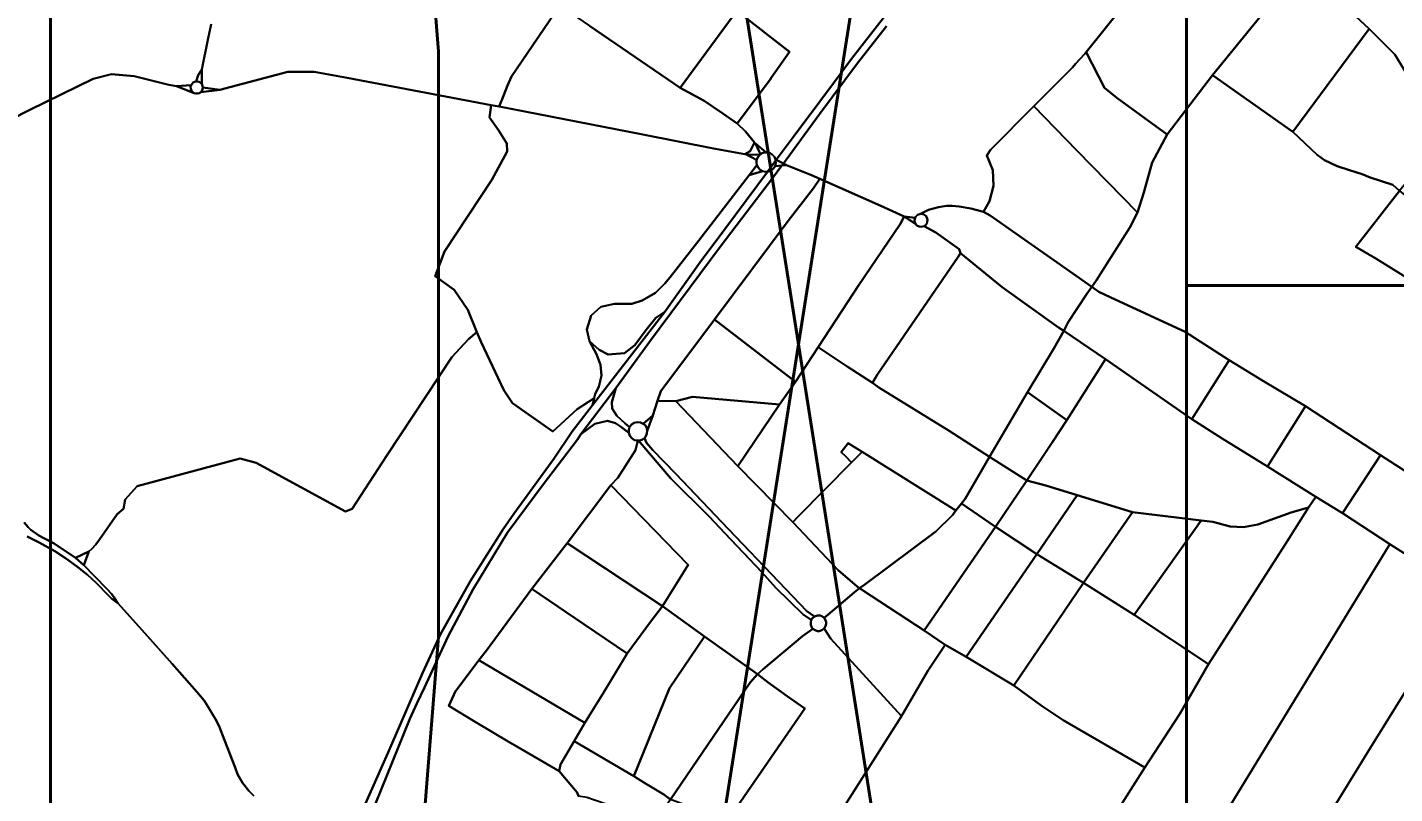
# Model space of a CAD drawing. Header units: millimetres. Extents: x -5124 to 18012, y -6362 to 5362.
# Drawn here: x -1708 to -203, y 809 to 1652 of the extents above; entities that cross this region are included whole.
import ezdxf

# ---------------------------------------------------------------- set-up
doc = ezdxf.new("R2010")
doc.units = ezdxf.units.MM
doc.layers.add('brokenLine', color=1, linetype='Continuous')
doc.styles.get("Standard").update_dxf_attribs({"font": 'txt', "bigfont": 'bigfont'})

msp = doc.modelspace()

# ---------------------------------------------------------------- linework, layer by layer
at = {"layer": 'brokenLine', "color": 1}
for points in [[(-253.1, 1919), (-252.1, 1919.4), (-241.2, 1912.8), (-182.7, 1859.7), (-262.3, 1773.6), (-36, 1570.6), (-110, 1478.3), (-150.3, 1529.9), (-166.6, 1552.9), (-193.1, 1606.2), (-203.3, 1622.4), (-231.4, 1650.5), (-276.3, 1692.5), (-308, 1723.7), (-302.9, 1749.6), (-294.7, 1816.8), (-268.3, 1900.8), (-253.1, 1919), (-253.1, 1919)], [(-489, 1691.8), (-482.3, 1700.1), (-460.5, 1727.1), (-450.8, 1739.3), (-441.3, 1751.9), (-338.8, 1679), (-403.9, 1599.6), (-453.6, 1534.3), (-509.3, 1574.7), (-522.9, 1585.6), (-542.9, 1624.8), (-502.4, 1675.1), (-489, 1691.8), (-489, 1691.8)], [(-403.9, 1599.6), (-338.8, 1679), (-308, 1723.7), (-276.3, 1692.5), (-231.4, 1650.5), (-315.5, 1537.2), (-403.9, 1599.6), (-403.9, 1599.6)], [(-1122.4, 1676.2), (-1175.6, 1598.2), (-1179.8, 1588.1), (-1184.5, 1576.8), (-1189, 1565.1), (-1197.9, 1566.5), (-1197.9, 1566.5)], [(-990, 1585.8), (-963.4, 1571.4), (-943, 1557.5), (-927.1, 1546.3), (-918.1, 1537.6), (-907.9, 1525.3), (-912.8, 1516), (-918.8, 1512.6), (-953.2, 1518.9), (-1031.1, 1534.1), (-1189, 1565.1), (-1184.5, 1576.8), (-1179.8, 1588.1), (-1175.6, 1598.2), (-1122.4, 1676.2), (-1089.6, 1653.8), (-990, 1585.8), (-990, 1585.8)], [(-751.9, 1681.1), (-801.2, 1617.6), (-821.1, 1590.8), (-836.2, 1570.5), (-865.3, 1531.5), (-884, 1506.4), (-884.9, 1506.8), (-886.2, 1509.6), (-888.2, 1511.9), (-890.7, 1513.6), (-892.9, 1514.3), (-895.1, 1514.5), (-907.1, 1524.5), (-907.9, 1525.3), (-918.1, 1537.6), (-927.1, 1546.3), (-890.5, 1595.3), (-889.6, 1596.5), (-869.4, 1625.3), (-927.6, 1670.4), (-990, 1585.8), (-1089.6, 1653.8)], [(-762.7, 1653.3), (-794.5, 1612.7), (-836.5, 1556.6), (-876.2, 1502.3), (-884, 1506.4), (-865.3, 1531.5), (-836.2, 1570.5), (-821.1, 1590.8), (-801.2, 1617.6), (-751.9, 1681.1)], [(-502.4, 1675.1), (-542.9, 1624.8), (-544.4, 1623), (-554.7, 1612.1), (-558, 1608), (-600.4, 1565.5), (-648.3, 1517.4), (-652.4, 1511.2), (-645.6, 1494.9), (-644.9, 1477.8), (-649.3, 1461), (-656.1, 1449), (-670, 1452.9), (-682.6, 1455.1), (-690.5, 1455.6), (-696.6, 1455.6), (-705.4, 1454.3), (-716.4, 1451.4), (-726, 1446.7), (-728.5, 1445.8), (-730.4, 1444), (-731.3, 1442.4), (-743.3, 1443.9), (-769, 1455.9), (-836.1, 1485.6), (-845.2, 1489.6), (-872.8, 1500.5), (-876.2, 1502.3), (-836.5, 1556.6), (-794.5, 1612.7), (-762.7, 1653.3)], [(-990, 1585.8), (-927.6, 1670.4), (-869.4, 1625.3), (-889.6, 1596.5), (-890.5, 1595.3), (-927.1, 1546.3), (-943, 1557.5), (-963.4, 1571.4), (-990, 1585.8), (-990, 1585.8)], [(-1506.2, 1655.6), (-1509.7, 1638.4), (-1516.5, 1605.8), (-1520.6, 1599.5), (-1522.8, 1592.6), (-1524.5, 1592.2), (-1526, 1591.4), (-1527.2, 1590.2), (-1528.1, 1588.7), (-1544.3, 1587.5), (-1552.8, 1588.8), (-1591, 1598.5), (-1616, 1600.6), (-1635.9, 1595.5), (-1705.8, 1561.4), (-1748, 1540.2)], [(-1197.9, 1566.5), (-1356.4, 1596.5), (-1392.8, 1603.3), (-1421.7, 1603.3), (-1496.7, 1583.5), (-1515.2, 1585.9), (-1515.5, 1588), (-1516.5, 1590), (-1516.5, 1605.8), (-1509.7, 1638.4), (-1506.2, 1655.6)], [(-231.4, 1650.5), (-203.3, 1622.4), (-193.1, 1606.2), (-166.6, 1552.9), (-150.3, 1529.9), (-198.1, 1472.4), (-205.4, 1479), (-230.2, 1487.1), (-239.3, 1490.7), (-252.9, 1495.2), (-266.7, 1499.4), (-280.4, 1506.2), (-288.5, 1512), (-315.5, 1537.2), (-231.4, 1650.5), (-231.4, 1650.5)], [(-600.4, 1565.5), (-558, 1608), (-554.7, 1612.1), (-544.4, 1623), (-542.9, 1624.8), (-522.9, 1585.6), (-509.3, 1574.7), (-453.6, 1534.3), (-470.4, 1503.3), (-479.3, 1470.3), (-486.4, 1448.6), (-553.3, 1516.8), (-600.4, 1565.5), (-600.4, 1565.5)], [(-1748, 1540.2), (-1705.8, 1561.4), (-1635.9, 1595.5), (-1616, 1600.6), (-1591, 1598.5), (-1552.8, 1588.8), (-1544.3, 1587.5), (-1525, 1579.9), (-1523.1, 1579.3), (-1521.2, 1579.2), (-1519.2, 1579.7), (-1517.5, 1580.8), (-1496.7, 1583.5), (-1421.7, 1603.3), (-1392.8, 1603.3), (-1356.4, 1596.5), (-1197.9, 1566.5), (-1199.7, 1552.9), (-1189.8, 1539.2), (-1180.5, 1524.4), (-1180.4, 1515.7), (-1197, 1484.3), (-1249.4, 1405.7), (-1259.6, 1378.4), (-1238.8, 1363.5), (-1223.7, 1341.2), (-1213.6, 1316.9), (-1222.8, 1309.2), (-1241.2, 1289.1), (-1312.9, 1181), (-1351, 1122.2), (-1358.3, 1119.6), (-1456.6, 1173), (-1474.1, 1177.7), (-1587.7, 1147.4), (-1600.8, 1132.7), (-1602.7, 1122.4), (-1609.7, 1116.6), (-1629, 1088.5), (-1633.2, 1083.3), (-1637.6, 1078.4), (-1640.8, 1075.4), (-1655.5, 1068.4), (-1678.9, 1084.1), (-1691.2, 1090.3), (-1695.9, 1092.9), (-1704.8, 1099.1), (-1707.7, 1102.1), (-1711.9, 1107.5)], [(-1516.5, 1605.8), (-1516.5, 1590), (-1517.8, 1591.3), (-1519.3, 1592.2), (-1521, 1592.6), (-1522.8, 1592.6), (-1520.6, 1599.5), (-1516.5, 1605.8), (-1516.5, 1605.8)], [(-141.6, 1131.5), (-218.9, 1181.5), (-301.6, 1235.3), (-347.6, 1262.7), (-385.6, 1285.9), (-433.9, 1317.2), (-516.6, 1355.2), (-529.1, 1361.3), (-536.7, 1366.5), (-531.6, 1374), (-502.4, 1419.9), (-494.9, 1431.9), (-486.4, 1448.6), (-479.3, 1470.3), (-470.4, 1503.3), (-453.6, 1534.3), (-403.9, 1599.6), (-315.5, 1537.2), (-288.5, 1512), (-280.4, 1506.2), (-266.7, 1499.4), (-252.9, 1495.2), (-239.3, 1490.7), (-230.2, 1487.1), (-205.4, 1479), (-198.1, 1472.4), (-246, 1410.7), (-224.1, 1397.7), (-70, 1302)], [(-1525, 1579.9), (-1544.3, 1587.5), (-1528.1, 1588.7), (-1528.7, 1586.8), (-1528.6, 1584.7), (-1527.9, 1582.8), (-1526.7, 1581.1), (-1525, 1579.9), (-1525, 1579.9)], [(-1515.2, 1585.9), (-1515.5, 1584), (-1516.3, 1582.2), (-1517.5, 1580.8), (-1519.2, 1579.7), (-1521.2, 1579.2), (-1523.1, 1579.3), (-1525, 1579.9), (-1526.7, 1581.1), (-1527.9, 1582.8), (-1528.6, 1584.7), (-1528.7, 1586.8), (-1528.1, 1588.7), (-1527.2, 1590.2), (-1526, 1591.4), (-1524.5, 1592.2), (-1522.8, 1592.6), (-1521, 1592.6), (-1519.3, 1592.2), (-1517.8, 1591.3), (-1516.5, 1590), (-1515.5, 1588), (-1515.2, 1585.9), (-1515.2, 1585.9)], [(-1515.2, 1585.9), (-1496.7, 1583.5), (-1517.5, 1580.8), (-1516.3, 1582.2), (-1515.5, 1584), (-1515.2, 1585.9), (-1515.2, 1585.9)], [(-1089.7, 1306.7), (-1082.1, 1292.4), (-1077.4, 1280.8), (-1076.4, 1269), (-1079.3, 1256.5), (-1083.5, 1248.9), (-1084.6, 1244), (-1103.3, 1232.2), (-1129.9, 1207.5), (-1174.6, 1238.5), (-1183.8, 1252.9), (-1209, 1305.9), (-1213.6, 1316.9), (-1223.7, 1341.2), (-1238.8, 1363.5), (-1259.6, 1378.4), (-1249.4, 1405.7), (-1197, 1484.3), (-1180.4, 1515.7), (-1180.5, 1524.4), (-1189.8, 1539.2), (-1199.7, 1552.9), (-1197.9, 1566.5), (-1189, 1565.1), (-1031.1, 1534.1), (-953.2, 1518.9), (-918.8, 1512.6), (-916.9, 1512.2), (-913.6, 1510.5), (-909.1, 1508.3), (-905.7, 1506.1), (-905.9, 1503.3), (-905.5, 1500.6), (-914, 1489.6), (-969.4, 1417.5), (-1001, 1377.4), (-1006.7, 1370.3), (-1017, 1360.1), (-1031.6, 1351.6), (-1043.2, 1348), (-1062.1, 1347.9), (-1077.1, 1344.8), (-1087.7, 1335.2), (-1092.7, 1319.6), (-1089.7, 1306.7), (-1089.7, 1306.7)], [(-656.1, 1449), (-649.3, 1461), (-644.9, 1477.8), (-645.6, 1494.9), (-652.4, 1511.2), (-648.3, 1517.4), (-600.4, 1565.5), (-553.3, 1516.8), (-486.4, 1448.6), (-494.9, 1431.9), (-502.4, 1419.9), (-531.6, 1374), (-536.7, 1366.5), (-648.5, 1445.1), (-656.1, 1449), (-656.1, 1449)], [(-918.8, 1512.6), (-912.8, 1516), (-907.9, 1525.3), (-907.1, 1524.5), (-902.9, 1515.6), (-901.5, 1512.5), (-902.3, 1511.9), (-916.9, 1512.2), (-918.8, 1512.6), (-918.8, 1512.6)], [(-895.1, 1514.5), (-897.4, 1514.3), (-899.5, 1513.6), (-901.5, 1512.5), (-902.9, 1515.6), (-907.1, 1524.5), (-895.1, 1514.5), (-895.1, 1514.5)], [(-902.3, 1511.9), (-904.5, 1509.2), (-905.7, 1506.1), (-909.1, 1508.3), (-913.6, 1510.5), (-916.9, 1512.2), (-902.3, 1511.9), (-902.3, 1511.9)], [(-884.9, 1506.8), (-884.8, 1505.4), (-893.8, 1493.3), (-896, 1493.1), (-899.2, 1493.8), (-901.9, 1495.4), (-904.1, 1497.8), (-905.5, 1500.6), (-905.9, 1503.3), (-905.7, 1506.1), (-904.5, 1509.2), (-902.3, 1511.9), (-901.5, 1512.5), (-899.5, 1513.6), (-897.4, 1514.3), (-895.1, 1514.5), (-892.9, 1514.3), (-890.7, 1513.6), (-888.2, 1511.9), (-886.2, 1509.6), (-884.9, 1506.8), (-884.9, 1506.8)], [(-893.8, 1493.3), (-884.8, 1505.4), (-884.5, 1503.2), (-885.3, 1499.6), (-887.1, 1496.8), (-889.6, 1494.6), (-892.7, 1493.4), (-893.8, 1493.3), (-893.8, 1493.3)], [(-877.8, 1500.1), (-885.3, 1499.6), (-884.5, 1503.2), (-884.8, 1505.4), (-884, 1506.4), (-876.2, 1502.3), (-877.8, 1500.1), (-877.8, 1500.1)], [(-884.8, 1505.4), (-884.9, 1506.8), (-884, 1506.4), (-884.8, 1505.4), (-884.8, 1505.4)], [(-1347.5, 772.6), (-1311.7, 853.6), (-1273.4, 941.4), (-1253.7, 984.6), (-1220.8, 1043.3), (-1184.6, 1100.1), (-1173.1, 1117), (-1129.1, 1177.5), (-1108.7, 1207.3), (-1086.4, 1236.4), (-1006.9, 1339), (-966, 1396.5), (-952.6, 1414.3), (-893.8, 1493.3), (-892.7, 1493.4), (-889.6, 1494.6), (-887.1, 1496.8), (-885.3, 1499.6), (-877.8, 1500.1), (-888.1, 1486.2), (-946, 1410.5), (-1022.4, 1307.6), (-1060.6, 1255.1), (-1099.1, 1204.4), (-1103, 1198.8), (-1140.5, 1149.1), (-1179.9, 1096.3), (-1217.9, 1034), (-1245.1, 982.2), (-1271.3, 925.7), (-1279.8, 908.2), (-1287.5, 891.3), (-1337.5, 768.1)], [(-914, 1489.6), (-899.2, 1493.8), (-896, 1493.1), (-893.8, 1493.3), (-952.6, 1414.3), (-966, 1396.5), (-1006.9, 1339), (-1016.8, 1332.6), (-1027.4, 1319.4), (-1039.9, 1302.4), (-1051.3, 1293.5), (-1069.1, 1292.1), (-1079.2, 1297.2), (-1089.7, 1306.7), (-1092.7, 1319.6), (-1087.7, 1335.2), (-1077.1, 1344.8), (-1062.1, 1347.9), (-1043.2, 1348), (-1031.6, 1351.6), (-1017, 1360.1), (-1006.7, 1370.3), (-1001, 1377.4), (-969.4, 1417.5), (-914, 1489.6), (-914, 1489.6)], [(-951.9, 1330.7), (-1011.3, 1251.8), (-1014.9, 1241.2), (-1019.9, 1225.2), (-1030.5, 1216), (-1033.7, 1217.5), (-1037.1, 1217.8), (-1040.5, 1216.9), (-1043.4, 1215), (-1045.5, 1212.2), (-1050.7, 1216.5), (-1059.5, 1224.6), (-1064.6, 1232.8), (-1065.2, 1239.9), (-1060.6, 1255.1), (-1022.4, 1307.6), (-946, 1410.5), (-888.1, 1486.2), (-877.8, 1500.1), (-872.8, 1500.5), (-845.2, 1489.6), (-836.1, 1485.6), (-843.2, 1475.3), (-870.9, 1439.4), (-951.9, 1330.7), (-951.9, 1330.7)], [(-905.5, 1500.6), (-904.1, 1497.8), (-901.9, 1495.4), (-899.2, 1493.8), (-914, 1489.6), (-905.5, 1500.6), (-905.5, 1500.6)], [(-877.8, 1500.1), (-876.2, 1502.3), (-872.8, 1500.5), (-877.8, 1500.1), (-877.8, 1500.1)], [(-838.1, 1300.4), (-863, 1262.3), (-951.9, 1330.7), (-870.9, 1439.4), (-843.2, 1475.3), (-836.1, 1485.6), (-769, 1455.9), (-743.3, 1443.9), (-747.8, 1435.5), (-793.6, 1368.1), (-805.3, 1350.2), (-838.1, 1300.4), (-838.1, 1300.4)], [(-41.1, 1350.8), (-70, 1302), (-224.1, 1397.7), (-246, 1410.7), (-198.1, 1472.4), (-195.8, 1470.4), (-41.1, 1350.8), (-41.1, 1350.8)], [(-731.3, 1442.4), (-730.4, 1444), (-728.5, 1445.8), (-726, 1446.7), (-724.5, 1446.9), (-721.8, 1446.2), (-719.5, 1444.7), (-718.4, 1443), (-717.6, 1440.5), (-717.8, 1437.9), (-718.5, 1436.2), (-719.5, 1434.8), (-721.4, 1433.4), (-724.7, 1432.6), (-726.9, 1433), (-729.3, 1434.3), (-730.8, 1436), (-731.5, 1437.8), (-731.8, 1440.1), (-731.3, 1442.4), (-731.3, 1442.4)], [(-656.1, 1449), (-648.5, 1445.1), (-536.7, 1366.5), (-542.2, 1358.8), (-562.6, 1327.9), (-567.6, 1318.4), (-573.3, 1322), (-635.5, 1366.2), (-681.2, 1403.6), (-682.8, 1408), (-708.6, 1426.4), (-721.4, 1433.4), (-719.5, 1434.8), (-718.5, 1436.2), (-717.8, 1437.9), (-717.6, 1440.5), (-718.4, 1443), (-719.5, 1444.7), (-721.8, 1446.2), (-724.5, 1446.9), (-726, 1446.7), (-716.4, 1451.4), (-705.4, 1454.3), (-696.6, 1455.6), (-690.5, 1455.6), (-682.6, 1455.1), (-670, 1452.9), (-656.1, 1449), (-656.1, 1449)], [(-721.4, 1433.4), (-708.6, 1426.4), (-682.8, 1408), (-681.2, 1403.6), (-684, 1399.6), (-773.1, 1269.8), (-778, 1261.2), (-805.9, 1279.1), (-838.1, 1300.4), (-805.3, 1350.2), (-793.6, 1368.1), (-747.8, 1435.5), (-743.3, 1443.9), (-730.8, 1436), (-729.3, 1434.3), (-726.9, 1433), (-724.7, 1432.6), (-721.4, 1433.4), (-721.4, 1433.4)], [(-743.3, 1443.9), (-731.3, 1442.4), (-731.8, 1440.1), (-731.5, 1437.8), (-730.8, 1436), (-743.3, 1443.9), (-743.3, 1443.9)], [(-681.2, 1403.6), (-635.5, 1366.2), (-573.3, 1322), (-567.6, 1318.4), (-578.4, 1298.8), (-607.6, 1250.9), (-649.5, 1179.5), (-693.8, 1208.2), (-771.3, 1256), (-778, 1261.2), (-773.1, 1269.8), (-684, 1399.6), (-681.2, 1403.6), (-681.2, 1403.6)], [(-536.7, 1366.5), (-529.1, 1361.3), (-516.6, 1355.2), (-433.9, 1317.2), (-385.6, 1285.9), (-426.8, 1221.2), (-521.7, 1287), (-567.6, 1318.4), (-562.6, 1327.9), (-542.2, 1358.8), (-536.7, 1366.5), (-536.7, 1366.5)], [(-1084.6, 1244), (-1083.5, 1248.9), (-1079.3, 1256.5), (-1076.4, 1269), (-1077.4, 1280.8), (-1082.1, 1292.4), (-1089.7, 1306.7), (-1079.2, 1297.2), (-1069.1, 1292.1), (-1051.3, 1293.5), (-1039.9, 1302.4), (-1027.4, 1319.4), (-1016.8, 1332.6), (-1006.9, 1339), (-1086.4, 1236.4), (-1084.6, 1244), (-1084.6, 1244)], [(-880.6, 1237.2), (-976.1, 1245.7), (-994.5, 1240.8), (-1014.9, 1241.2), (-1011.3, 1251.8), (-951.9, 1330.7), (-863, 1262.3), (-880.6, 1237.2), (-880.6, 1237.2)], [(-1459.1, 806.5), (-1464.7, 812.1), (-1471.8, 821), (-1477, 830.5), (-1479.8, 837.7), (-1493.9, 874.6), (-1497.4, 883.1), (-1501.3, 890.8), (-1507.8, 901.9), (-1514, 911.4), (-1521.9, 921), (-1548.9, 951.7), (-1585.5, 992.5), (-1608.8, 1018.5), (-1612.8, 1024.9), (-1615.9, 1029), (-1620.8, 1034.2), (-1634.4, 1048.2), (-1646.4, 1060.5), (-1640.8, 1075.4), (-1637.6, 1078.4), (-1633.2, 1083.3), (-1629, 1088.5), (-1609.7, 1116.6), (-1602.7, 1122.4), (-1600.8, 1132.7), (-1587.7, 1147.4), (-1474.1, 1177.7), (-1456.6, 1173), (-1358.3, 1119.6), (-1351, 1122.2), (-1312.9, 1181), (-1241.2, 1289.1), (-1222.8, 1309.2), (-1213.6, 1316.9), (-1209, 1305.9), (-1183.8, 1252.9), (-1174.6, 1238.5), (-1129.9, 1207.5), (-1103.3, 1232.2), (-1084.6, 1244), (-1086.4, 1236.4), (-1108.7, 1207.3), (-1129.1, 1177.5), (-1173.1, 1117), (-1184.6, 1100.1), (-1220.8, 1043.3), (-1253.7, 984.6), (-1273.4, 941.4), (-1311.7, 853.6), (-1347.5, 772.6)], [(-564.3, 1219.8), (-607.6, 1250.9), (-578.4, 1298.8), (-567.6, 1318.4), (-521.7, 1287), (-564.3, 1219.8), (-564.3, 1219.8)], [(-838.1, 1300.4), (-805.9, 1279.1), (-778, 1261.2), (-771.3, 1256), (-693.8, 1208.2), (-649.5, 1179.5), (-676.2, 1133.3), (-680.2, 1128.2), (-686.5, 1120.7), (-789.6, 1185), (-802.1, 1192.7), (-805.1, 1194.6), (-812.5, 1184.9), (-807.9, 1180.4), (-801.2, 1173.4), (-859.8, 1113.8), (-865.7, 1107.6), (-926.4, 1169.2), (-880.6, 1237.2), (-863, 1262.3), (-838.1, 1300.4), (-838.1, 1300.4)], [(-416.5, 1109.5), (-492, 1118.8), (-553, 1137.3), (-587.4, 1148.2), (-608.2, 1153.4), (-580.2, 1195.2), (-564.3, 1219.8), (-521.7, 1287), (-426.8, 1221.2), (-393.1, 1199.8), (-343.5, 1169.1), (-290.1, 1135.6), (-298.1, 1123.8), (-317.4, 1118.4), (-354, 1105.2), (-369.6, 1102.2), (-384.4, 1102.8), (-403.4, 1108.1), (-416.5, 1109.5), (-416.5, 1109.5)], [(-393.1, 1199.8), (-426.8, 1221.2), (-385.6, 1285.9), (-347.6, 1262.7), (-301.6, 1235.3), (-343.5, 1169.1), (-393.1, 1199.8), (-393.1, 1199.8)], [(-1045.5, 1212.2), (-1046.4, 1209.2), (-1046.4, 1206.1), (-1055.4, 1212.9), (-1061, 1216.5), (-1069.9, 1219.2), (-1083.8, 1216), (-1099.1, 1204.4), (-1060.6, 1255.1), (-1065.2, 1239.9), (-1064.6, 1232.8), (-1059.5, 1224.6), (-1050.7, 1216.5), (-1045.5, 1212.2), (-1045.5, 1212.2)], [(-649.5, 1179.5), (-607.6, 1250.9), (-564.3, 1219.8), (-580.2, 1195.2), (-608.2, 1153.4), (-649.5, 1179.5), (-649.5, 1179.5)], [(-865.7, 1107.6), (-815.9, 1054.9), (-795, 1037.1), (-792.6, 1035), (-798.3, 1030.2), (-827.4, 1005.9), (-831.4, 1002.4), (-833.8, 1004.2), (-835.7, 1004.9), (-838.7, 1005), (-842, 1003.9), (-850.4, 1009.8), (-881.2, 1042), (-936.5, 1100.1), (-994.5, 1160.8), (-1020.1, 1186.8), (-1027, 1195.1), (-1029.3, 1200.1), (-1027.5, 1202.4), (-1026.4, 1205.2), (-1026.1, 1208.1), (-1019.9, 1225.2), (-1014.9, 1241.2), (-994.5, 1240.8), (-926.4, 1169.2), (-865.7, 1107.6), (-865.7, 1107.6)], [(-994.5, 1240.8), (-976.1, 1245.7), (-880.6, 1237.2), (-926.4, 1169.2), (-994.5, 1240.8), (-994.5, 1240.8)], [(-290.1, 1135.6), (-343.5, 1169.1), (-301.6, 1235.3), (-218.9, 1181.5), (-260.9, 1117.6), (-290.1, 1135.6), (-290.1, 1135.6)], [(-1337.5, 768.1), (-1287.5, 891.3), (-1279.8, 908.2), (-1271.3, 925.7), (-1245.1, 982.2), (-1217.9, 1034), (-1179.9, 1096.3), (-1140.5, 1149.1), (-1103, 1198.8), (-1099.1, 1204.4), (-1083.8, 1216), (-1069.9, 1219.2), (-1061, 1216.5), (-1055.4, 1212.9), (-1046.4, 1206.1), (-1045.3, 1202.7), (-1043.1, 1200), (-1040.1, 1198.1), (-1036.6, 1197.4), (-1039.2, 1186.8), (-1058.5, 1156.6), (-1066.3, 1148.3), (-1114.1, 1084.5), (-1153.3, 1034.4), (-1203.1, 966.6), (-1211.5, 955.7), (-1235.5, 923.9), (-1237.2, 921.9), (-1244.6, 905.6), (-1215.7, 887.9), (-1177.5, 865.3), (-1169.8, 860.9), (-1122.9, 833.8), (-1103.3, 810.1), (-1101.6, 806.4)], [(-1030.5, 1216), (-1019.9, 1225.2), (-1026.1, 1208.1), (-1026.7, 1211.2), (-1028.2, 1213.9), (-1030.5, 1216), (-1030.5, 1216)], [(-1035.9, 1197.4), (-1036.6, 1197.4), (-1040.1, 1198.1), (-1043.1, 1200), (-1045.3, 1202.7), (-1046.4, 1206.1), (-1046.4, 1209.2), (-1045.5, 1212.2), (-1043.4, 1215), (-1040.5, 1216.9), (-1037.1, 1217.8), (-1033.7, 1217.5), (-1030.5, 1216), (-1028.2, 1213.9), (-1026.7, 1211.2), (-1026.1, 1208.1), (-1026.4, 1205.2), (-1027.5, 1202.4), (-1029.3, 1200.1), (-1031.5, 1198.6), (-1034, 1197.6), (-1035.9, 1197.4), (-1035.9, 1197.4)], [(-963.1, 981.9), (-1009.4, 1015.3), (-981.1, 1060.7), (-1066.3, 1148.3), (-1058.5, 1156.6), (-1039.2, 1186.8), (-1036.6, 1197.4), (-1035.9, 1197.4), (-1023.7, 1183.4), (-1000, 1155.8), (-958, 1113.8), (-940.8, 1095.7), (-900.1, 1052.7), (-884.5, 1035.5), (-854.3, 1006), (-845.5, 1000.1), (-846.2, 997.2), (-846.1, 994.6), (-844.9, 991.9), (-843.8, 990.4), (-855.2, 982.1), (-898.5, 946.1), (-904.8, 940.4), (-963.1, 981.9), (-963.1, 981.9)], [(-842, 1003.9), (-844.3, 1002), (-845.5, 1000.1), (-854.3, 1006), (-884.5, 1035.5), (-900.1, 1052.7), (-940.8, 1095.7), (-958, 1113.8), (-1000, 1155.8), (-1023.7, 1183.4), (-1035.9, 1197.4), (-1034, 1197.6), (-1031.5, 1198.6), (-1029.3, 1200.1), (-1027, 1195.1), (-1020.1, 1186.8), (-994.5, 1160.8), (-936.5, 1100.1), (-881.2, 1042), (-850.4, 1009.8), (-842, 1003.9), (-842, 1003.9)], [(-789.6, 1185), (-801.2, 1173.4), (-807.9, 1180.4), (-812.5, 1184.9), (-805.1, 1194.6), (-802.1, 1192.7), (-789.6, 1185), (-789.6, 1185)], [(-792.6, 1035), (-795, 1037.1), (-815.9, 1054.9), (-865.7, 1107.6), (-859.8, 1113.8), (-801.2, 1173.4), (-789.6, 1185), (-686.5, 1120.7), (-690.1, 1115.4), (-708.3, 1097.3), (-786.7, 1039.3), (-792.6, 1035), (-792.6, 1035)], [(-642.9, 1102.4), (-680.2, 1128.2), (-676.2, 1133.3), (-649.5, 1179.5), (-608.2, 1153.4), (-642.9, 1102.4), (-642.9, 1102.4)], [(-181.4, 1066.4), (-208.7, 1083.5), (-260.9, 1117.6), (-218.9, 1181.5), (-141.6, 1131.5), (-181.4, 1066.4), (-181.4, 1066.4)], [(-1009.4, 1015.3), (-1114.1, 1084.5), (-1066.3, 1148.3), (-981.1, 1060.7), (-1009.4, 1015.3), (-1009.4, 1015.3)], [(-642.9, 1102.4), (-608.2, 1153.4), (-587.4, 1148.2), (-553, 1137.3), (-597.3, 1072.6), (-642.9, 1102.4), (-642.9, 1102.4)], [(-553, 1137.3), (-492, 1118.8), (-546, 1041.1), (-597.3, 1072.6), (-553, 1137.3), (-553, 1137.3)], [(-546.2, 730.9), (-478.3, 837.6), (-440, 896.7), (-408.1, 951.3), (-323.9, 1083.2), (-298.1, 1123.8), (-290.1, 1135.6), (-260.9, 1117.6), (-260.9, 1117.6)], [(-792.6, 1035), (-786.7, 1039.3), (-708.3, 1097.3), (-690.1, 1115.4), (-686.5, 1120.7), (-680.2, 1128.2), (-642.9, 1102.4), (-721.2, 988.5), (-779.5, 1026.5), (-792.6, 1035), (-792.6, 1035)], [(-546, 1041.1), (-492, 1118.8), (-416.5, 1109.5), (-490.1, 1005.6), (-546, 1041.1), (-546, 1041.1)], [(-416.5, 1109.5), (-403.4, 1108.1), (-384.4, 1102.8), (-369.6, 1102.2), (-354, 1105.2), (-317.4, 1118.4), (-298.1, 1123.8), (-323.9, 1083.2), (-408.1, 951.3), (-490.1, 1005.6), (-416.5, 1109.5), (-416.5, 1109.5)], [(-260.9, 1117.6), (-208.7, 1083.5), (-451.7, 685.9)], [(-1711.9, 1107.5), (-1707.7, 1102.1), (-1704.8, 1099.1), (-1695.9, 1092.9), (-1691.2, 1090.3), (-1678.9, 1084.1), (-1655.5, 1068.4), (-1646.4, 1060.5), (-1646.4, 1060.5)], [(-642.9, 1102.4), (-597.3, 1072.6), (-675.1, 959.6), (-698, 972.7), (-721.2, 988.5), (-642.9, 1102.4), (-642.9, 1102.4)], [(-1708.7, 1092.1), (-1695.4, 1085.4), (-1678.3, 1075.8), (-1665.3, 1067.3), (-1652.8, 1058.3), (-1642.3, 1049.8), (-1632.9, 1041.1), (-1619.1, 1027.1), (-1615.7, 1023.8), (-1608.8, 1018.5), (-1585.5, 992.5), (-1548.9, 951.7), (-1521.9, 921), (-1514, 911.4), (-1507.8, 901.9), (-1501.3, 890.8), (-1497.4, 883.1), (-1493.9, 874.6), (-1479.8, 837.7), (-1477, 830.5), (-1471.8, 821), (-1464.7, 812.1), (-1459.1, 806.5)], [(-1646.4, 1060.5), (-1634.4, 1048.2), (-1620.8, 1034.2), (-1615.9, 1029), (-1612.8, 1024.9), (-1608.8, 1018.5), (-1615.7, 1023.8), (-1619.1, 1027.1), (-1632.9, 1041.1), (-1642.3, 1049.8), (-1652.8, 1058.3), (-1665.3, 1067.3), (-1678.3, 1075.8), (-1695.4, 1085.4), (-1708.7, 1092.1)], [(-1153.3, 1034.4), (-1114.1, 1084.5), (-1009.4, 1015.3), (-1022.4, 997.9), (-1048.1, 963.2), (-1096, 995.6), (-1153.3, 1034.4), (-1153.3, 1034.4)], [(-1646.4, 1060.5), (-1655.5, 1068.4), (-1640.8, 1075.4), (-1646.4, 1060.5), (-1646.4, 1060.5)], [(-546, 1041.1), (-622.7, 928.1), (-675.1, 959.6), (-597.3, 1072.6), (-546, 1041.1), (-546, 1041.1)], [(-208.7, 1083.5), (-181.4, 1066.4), (-123.9, 1030.5), (-230.3, 858.9), (-365.3, 639.4), (-371.9, 630.7), (-395, 638.5), (-459.8, 672.4), (-451.7, 685.9), (-208.7, 1083.5), (-208.7, 1083.5)], [(-622.7, 928.1), (-546, 1041.1), (-490.1, 1005.6), (-408.1, 951.3), (-440, 896.7), (-478.3, 837.6), (-568.1, 890), (-592.5, 906), (-622.7, 928.1), (-622.7, 928.1)], [(-1048.1, 963.2), (-1074, 920.5), (-1094.7, 886.8), (-1211.5, 955.7), (-1203.1, 966.6), (-1153.3, 1034.4), (-1096, 995.6), (-1048.1, 963.2), (-1048.1, 963.2)], [(-721.2, 988.5), (-698, 972.7), (-717.3, 944.3), (-746.2, 894.1), (-823.9, 979.4), (-831.4, 990.6), (-829.8, 993.1), (-829.1, 996), (-829.2, 997.7), (-830.1, 1000.5), (-831.4, 1002.4), (-827.4, 1005.9), (-798.3, 1030.2), (-792.6, 1035), (-779.5, 1026.5), (-721.2, 988.5), (-721.2, 988.5)], [(-365.3, 639.4), (-230.3, 858.9), (-123.9, 1030.5), (-77.3, 999.7), (-0.4, 947.6), (14, 937.6), (-79.7, 801.7)], [(-1094.7, 886.8), (-1074, 920.5), (-1048.1, 963.2), (-1022.4, 997.9), (-1009.4, 1015.3), (-963.1, 981.9), (-1001.7, 925), (-1040.8, 828.4), (-1106.5, 866.9), (-1094.7, 886.8), (-1094.7, 886.8)], [(-831.4, 990.6), (-834, 988.7), (-836.9, 987.9), (-838.5, 987.9), (-841.4, 988.7), (-843.8, 990.4), (-844.9, 991.9), (-846.1, 994.6), (-846.2, 997.2), (-845.5, 1000.1), (-844.3, 1002), (-842, 1003.9), (-838.7, 1005), (-835.7, 1004.9), (-833.8, 1004.2), (-831.4, 1002.4), (-830.1, 1000.5), (-829.2, 997.7), (-829.1, 996), (-829.8, 993.1), (-831.4, 990.6), (-831.4, 990.6)], [(-1000.6, 802.6), (-1007.7, 808), (-1029.8, 821.1), (-1040.8, 828.4), (-1001.7, 925), (-963.1, 981.9), (-904.8, 940.4), (-912.8, 931.3), (-1000.6, 802.6), (-1000.6, 802.6)], [(-930.9, 789.3), (-852.7, 902.8), (-869.4, 914.3), (-893.1, 931.2), (-904.8, 940.4), (-898.5, 946.1), (-855.2, 982.1), (-843.8, 990.4), (-841.4, 988.7), (-838.5, 987.9), (-836.9, 987.9), (-834, 988.7), (-831.4, 990.6), (-831.4, 990.6)], [(-831.4, 990.6), (-823.9, 979.4), (-746.2, 894.1), (-754.1, 882.2), (-824.4, 771.1)], [(-579.8, 668.1), (-587.5, 663.7), (-591.5, 661.6), (-595.9, 662), (-645.7, 665), (-677.3, 684.5), (-824.4, 771.1), (-754.1, 882.2), (-746.2, 894.1), (-717.3, 944.3), (-698, 972.7), (-675.1, 959.6), (-622.7, 928.1), (-592.5, 906), (-568.1, 890), (-478.3, 837.6), (-546.2, 730.9), (-567.9, 697.4), (-579.3, 676.8), (-579.8, 668.1), (-579.8, 668.1)], [(-1106.5, 866.9), (-1121.6, 841.2), (-1122.9, 833.8), (-1169.8, 860.9), (-1177.5, 865.3), (-1215.7, 887.9), (-1244.6, 905.6), (-1237.2, 921.9), (-1235.5, 923.9), (-1211.5, 955.7), (-1094.7, 886.8), (-1106.5, 866.9), (-1106.5, 866.9)], [(-1000.6, 802.6), (-912.8, 931.3), (-904.8, 940.4), (-893.1, 931.2), (-869.4, 914.3), (-852.7, 902.8), (-930.9, 789.3), (-985.8, 796.9), (-1000.6, 802.6), (-1000.6, 802.6)], [(-1122.9, 833.8), (-1121.6, 841.2), (-1106.5, 866.9), (-1040.8, 828.4), (-1029.8, 821.1), (-1007.7, 808), (-1000.6, 802.6), (-1018.1, 777.3), (-1022.7, 769.1), (-1036, 778.6), (-1044.1, 783.7), (-1054.8, 790.1), (-1063.3, 794.5), (-1069.1, 796.8), (-1084.3, 802), (-1092.5, 804.8), (-1101.6, 806.4), (-1103.3, 810.1), (-1122.9, 833.8), (-1122.9, 833.8)]]:
    msp.add_lwpolyline(points, dxfattribs=at)

# ---------------------------------------------------------------- texts
at = {"color": 1, "width": 0.263105}
msp.add_text('Demo DXF Export by Soft Gold Ltd. (c) 2006', height=2705.479, dxfattribs=at).set_placement((-5124.3, -49.2))

doc.saveas('drawing.dxf')
